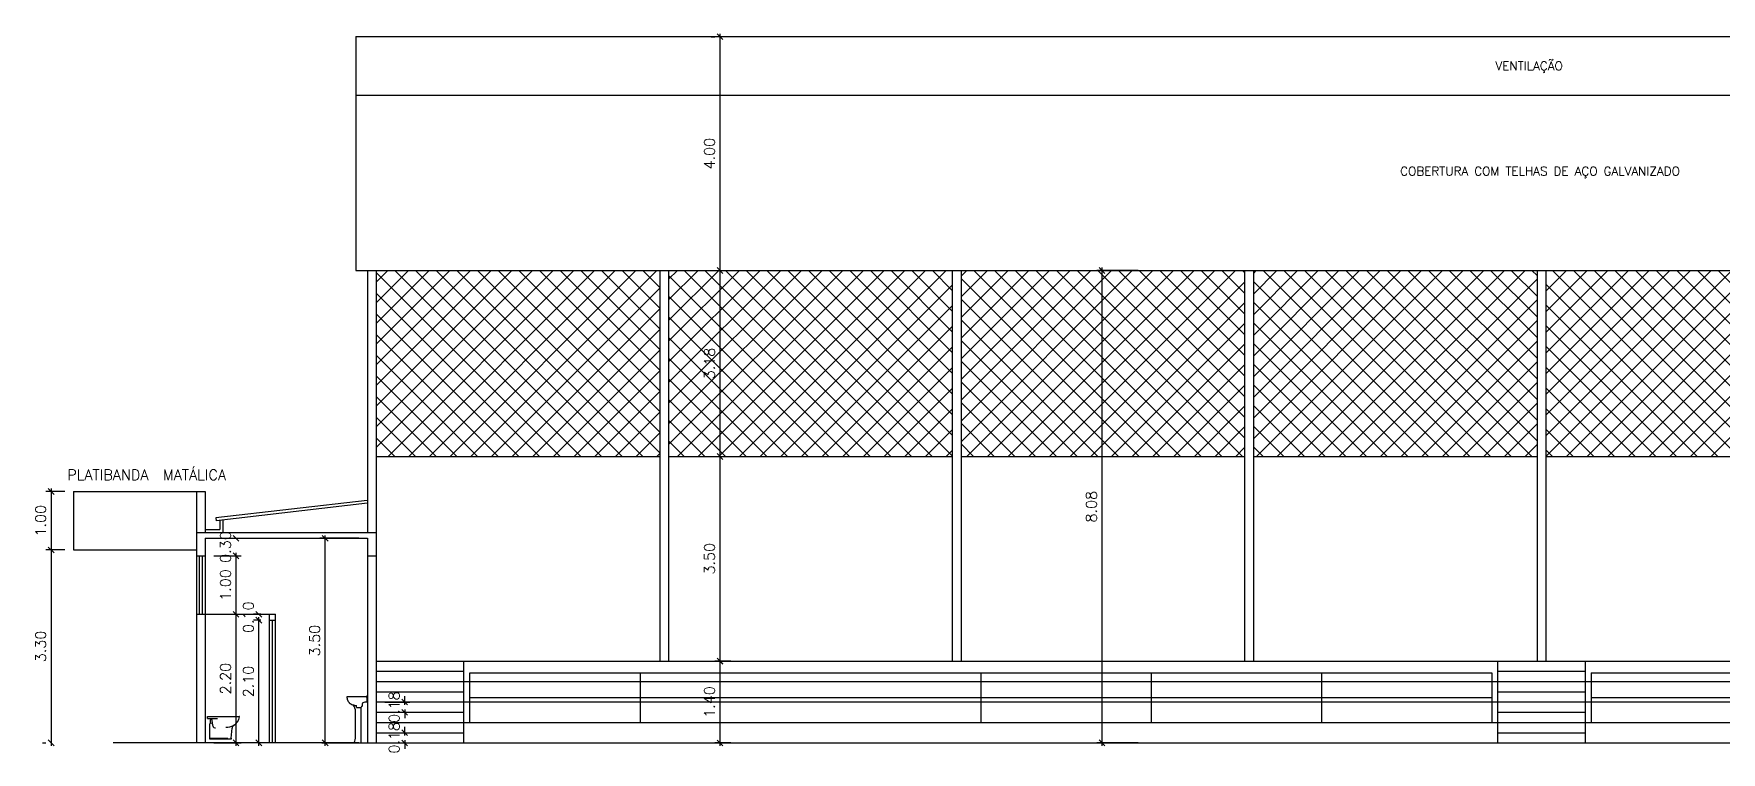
# Model space of a CAD drawing. Extents: x -5 to 99, y -57 to 8.
# Drawn here: x -0.46 to 28.4, y -49.66 to -37.38 of the extents above; entities that cross this region are included whole.
import ezdxf
from ezdxf.enums import TextEntityAlignment as Align

# ---------------------------------------------------------------- set-up
doc = ezdxf.new("R2010")
doc.units = 0
doc.header["$LTSCALE"] = 2
doc.header["$MEASUREMENT"] = 0
doc.header["$PDMODE"] = 3
doc.layers.get('0').update_dxf_attribs({"linetype": 'CONTINUOUS'})
doc.layers.get('DEFPOINTS').update_dxf_attribs({"linetype": 'CONTINUOUS'})
for name, color, linetype in [('ACESSÓRIO', 2, 'CONTINUOUS'), ('ALVENARIA', 7, 'CONTINUOUS'), ('ALVENARIA1', 44, 'CONTINUOUS'), ('ALVENARIA2', 9, 'CONTINUOUS'), ('COBERTURA', 6, 'CONTINUOUS'), ('COTA', 1, 'CONTINUOUS'), ('HATCH', 30, 'CONTINUOUS'), ('JAPOR', 142, 'CONTINUOUS'), ('TEXTO2', 40, 'CONTINUOUS')]:
    doc.layers.add(name, color=color, linetype=linetype)
doc.styles.add('SIMPLEX', font='SIMPLEX.SHX')
doc.dimstyles.new('DIM100', dxfattribs={"dimtxt": 0.18, "dimasz": 0, "dimexe": 0.09, "dimexo": 0.15, "dimgap": 0.09, "dimtad": 1, "dimzin": 0, "dimdsep": 46, "dimtxsty": 'SIMPLEX', "dimtsz": 0.05, "dimcen": 0.09, "dimdle": 0.05, "dimadec": 0, "dimazin": 0, "dimtfac": 1, "dimtix": 1, "dimtofl": 0, "dimtmove": 2, "dimatfit": 3, "dimfxl": 1, "dimtolj": 1, "dimtzin": 0, "dimarcsym": 0})

# ---------------------------------------------------------------- blocks, each defined once
blk = doc.blocks.new('*D235')
at = {"color": 0, "linetype": 'ByBlock'}
for p, q in [((0.073, -45.205), (-0.25, -45.205)), ((-0.11, -45.255), (-0.21, -45.155)), ((-0.16, -45.155), (-0.16, -46.255)), ((-0.11, -46.255), (-0.21, -46.155)), ((0.073, -46.205), (-0.25, -46.205))]:
    blk.add_line(p, q, dxfattribs=at)
at = {"layer": 'DEFPOINTS', "color": 0, "linetype": 'ByBlock'}
for p in [(0.223, -45.205), (-0.16, -46.205), (0.223, -46.205)]:
    blk.add_point(p, dxfattribs=at)
at = {"color": 0, "linetype": 'ByBlock', "insert": (-0.34, -45.705), "char_height": 0.18, "attachment_point": 5, "rotation": 90, "style": 'SIMPLEX'}
blk.add_mtext('\\A1;1.00', dxfattribs=at)
blk = doc.blocks.new('*D234')
at = {"color": 0, "linetype": 'ByBlock'}
for p, q in [((-0.11, -46.255), (-0.21, -46.155)), ((-0.16, -46.155), (-0.16, -49.555)), ((0.073, -46.205), (-0.25, -46.205)), ((-0.31, -49.505), (-0.25, -49.505)), ((-0.11, -49.555), (-0.21, -49.455))]:
    blk.add_line(p, q, dxfattribs=at)
at = {"layer": 'DEFPOINTS', "color": 0, "linetype": 'ByBlock'}
for p in [(0.223, -46.205), (-0.16, -49.505), (-0.16, -49.505)]:
    blk.add_point(p, dxfattribs=at)
at = {"color": 0, "linetype": 'ByBlock', "insert": (-0.34, -47.855), "char_height": 0.18, "attachment_point": 5, "rotation": 90, "style": 'SIMPLEX'}
blk.add_mtext('\\A1;3.30', dxfattribs=at)
blk = doc.blocks.new('*D84')
at = {"color": 0, "linetype": 'ByBlock'}
for p, q in [((11.327, -48.563), (11.227, -48.463)), ((11.277, -49.963), (11.277, -48.463)), ((11.46, -48.513), (11.187, -48.513)), ((11.46, -49.913), (11.187, -49.913)), ((11.327, -49.963), (11.227, -49.863))]:
    blk.add_line(p, q, dxfattribs=at)
at = {"layer": 'DEFPOINTS', "color": 0, "linetype": 'ByBlock'}
for p in [(11.277, -48.513), (11.61, -48.513), (11.61, -49.913)]:
    blk.add_point(p, dxfattribs=at)
at = {"color": 0, "linetype": 'ByBlock', "style": 'SIMPLEX'}
blk.add_text('1.40', height=0.18, rotation=90, dxfattribs=at).set_placement((11.097, -49.213), align=Align.MIDDLE_CENTER)
blk = doc.blocks.new('*D224')
at = {"color": 0, "linetype": 'ByBlock'}
for p, q in [((11.127, -44.605), (11.187, -44.605)), ((11.327, -44.655), (11.227, -44.555)), ((11.277, -48.155), (11.277, -44.555)), ((11.46, -48.105), (11.187, -48.105)), ((11.327, -48.155), (11.227, -48.055))]:
    blk.add_line(p, q, dxfattribs=at)
at = {"layer": 'DEFPOINTS', "color": 0, "linetype": 'ByBlock'}
for p in [(11.277, -44.605), (11.277, -44.605), (11.61, -48.105)]:
    blk.add_point(p, dxfattribs=at)
at = {"color": 0, "linetype": 'ByBlock', "insert": (11.097, -46.355), "char_height": 0.18, "attachment_point": 5, "rotation": 90, "style": 'SIMPLEX'}
blk.add_mtext('\\A1;3.50', dxfattribs=at)
blk = doc.blocks.new('*D226')
at = {"color": 0, "linetype": 'ByBlock'}
for p, q in [((11.127, -41.425), (11.187, -41.425)), ((11.327, -41.475), (11.227, -41.375)), ((11.277, -44.655), (11.277, -41.375)), ((11.127, -44.605), (11.187, -44.605)), ((11.327, -44.655), (11.227, -44.555))]:
    blk.add_line(p, q, dxfattribs=at)
at = {"layer": 'DEFPOINTS', "color": 0, "linetype": 'ByBlock'}
for p in [(11.277, -41.425), (11.277, -41.425), (11.277, -44.605)]:
    blk.add_point(p, dxfattribs=at)
at = {"color": 0, "linetype": 'ByBlock', "insert": (11.097, -43.015), "char_height": 0.18, "attachment_point": 5, "rotation": 90, "style": 'SIMPLEX'}
blk.add_mtext('\\A1;3.18', dxfattribs=at)
blk = doc.blocks.new('*D85')
at = {"color": 0, "linetype": 'ByBlock'}
for p, q in [((11.127, -40.863), (11.187, -40.863)), ((11.327, -40.913), (11.227, -40.813)), ((11.277, -44.913), (11.277, -40.813)), ((11.127, -44.863), (11.187, -44.863)), ((11.327, -44.913), (11.227, -44.813))]:
    blk.add_line(p, q, dxfattribs=at)
at = {"layer": 'DEFPOINTS', "color": 0, "linetype": 'ByBlock'}
for p in [(11.277, -40.863), (11.277, -40.863), (11.277, -44.863)]:
    blk.add_point(p, dxfattribs=at)
at = {"color": 0, "linetype": 'ByBlock', "style": 'SIMPLEX'}
blk.add_text('4.00', height=0.18, rotation=90, dxfattribs=at).set_placement((11.097, -42.863), align=Align.MIDDLE_CENTER)
blk = doc.blocks.new('*D225')
at = {"color": 0, "linetype": 'ByBlock'}
for p, q in [((18.429, -41.425), (17.718, -41.425)), ((17.858, -41.475), (17.758, -41.375)), ((17.808, -41.375), (17.808, -49.555)), ((18.429, -49.505), (17.718, -49.505)), ((17.858, -49.555), (17.758, -49.455))]:
    blk.add_line(p, q, dxfattribs=at)
at = {"layer": 'DEFPOINTS', "color": 0, "linetype": 'ByBlock'}
for p in [(18.579, -41.425), (17.808, -49.505), (18.579, -49.505)]:
    blk.add_point(p, dxfattribs=at)
at = {"color": 0, "linetype": 'ByBlock', "insert": (17.628, -45.465), "char_height": 0.18, "attachment_point": 5, "rotation": 90, "style": 'SIMPLEX'}
blk.add_mtext('\\A1;8.08', dxfattribs=at)
blk = doc.blocks.new('*D94')
at = {"color": 0, "linetype": 'ByBlock'}
for p, q in [((5.548, -49.738), (5.975, -49.738)), ((5.548, -49.913), (5.975, -49.913)), ((5.935, -49.788), (5.835, -49.688)), ((5.935, -49.963), (5.835, -49.863)), ((5.885, -49.788), (5.885, -49.638)), ((5.885, -49.863), (5.885, -50.013))]:
    blk.add_line(p, q, dxfattribs=at)
at = {"layer": 'DEFPOINTS', "color": 0, "linetype": 'ByBlock'}
for p in [(5.398, -49.738), (5.398, -49.913), (5.885, -49.738)]:
    blk.add_point(p, dxfattribs=at)
at = {"color": 0, "linetype": 'ByBlock', "style": 'SIMPLEX'}
blk.add_text('0.18', height=0.18, rotation=90, dxfattribs=at).set_placement((5.705, -49.825), align=Align.MIDDLE_CENTER)
blk = doc.blocks.new('*D95')
at = {"color": 0, "linetype": 'ByBlock'}
for p, q in [((5.548, -49.213), (5.975, -49.213)), ((5.935, -49.263), (5.835, -49.163)), ((5.935, -49.438), (5.835, -49.338)), ((5.885, -49.263), (5.885, -49.113)), ((5.885, -49.338), (5.885, -49.488)), ((5.548, -49.388), (5.975, -49.388))]:
    blk.add_line(p, q, dxfattribs=at)
at = {"layer": 'DEFPOINTS', "color": 0, "linetype": 'ByBlock'}
for p in [(5.398, -49.213), (5.885, -49.213), (5.398, -49.388)]:
    blk.add_point(p, dxfattribs=at)
at = {"color": 0, "linetype": 'ByBlock', "style": 'SIMPLEX'}
blk.add_text('0.18', height=0.18, rotation=90, dxfattribs=at).set_placement((5.705, -49.3), align=Align.MIDDLE_CENTER)
blk = doc.blocks.new('*D237')
at = {"color": 0, "linetype": 'ByBlock'}
for p, q in [((2.623, -47.305), (3.091, -47.305)), ((3.051, -47.355), (2.951, -47.255)), ((3.001, -49.555), (3.001, -47.255)), ((2.623, -49.505), (3.091, -49.505)), ((3.051, -49.555), (2.951, -49.455))]:
    blk.add_line(p, q, dxfattribs=at)
at = {"layer": 'DEFPOINTS', "color": 0, "linetype": 'ByBlock'}
for p in [(2.473, -47.305), (3.001, -47.305), (2.473, -49.505)]:
    blk.add_point(p, dxfattribs=at)
at = {"color": 0, "linetype": 'ByBlock', "insert": (2.821, -48.405), "char_height": 0.18, "attachment_point": 5, "rotation": 90, "style": 'SIMPLEX'}
blk.add_mtext('\\A1;2.20', dxfattribs=at)
blk = doc.blocks.new('*D238')
at = {"color": 0, "linetype": 'ByBlock'}
for p, q in [((2.623, -46.305), (3.091, -46.305)), ((3.051, -46.355), (2.951, -46.255)), ((3.001, -47.355), (3.001, -46.255)), ((3.051, -47.355), (2.951, -47.255))]:
    blk.add_line(p, q, dxfattribs=at)
at = {"layer": 'DEFPOINTS', "color": 0, "linetype": 'ByBlock'}
for p in [(2.473, -46.305), (3.001, -46.305), (2.473, -47.305)]:
    blk.add_point(p, dxfattribs=at)
at = {"color": 0, "linetype": 'ByBlock', "insert": (2.821, -46.805), "char_height": 0.18, "attachment_point": 5, "rotation": 90, "style": 'SIMPLEX'}
blk.add_mtext('\\A1;1.00', dxfattribs=at)
blk = doc.blocks.new('*D239')
at = {"color": 0, "linetype": 'ByBlock'}
for p, q in [((2.623, -46.005), (3.091, -46.005)), ((3.051, -46.055), (2.951, -45.955)), ((3.051, -46.355), (2.951, -46.255))]:
    blk.add_line(p, q, dxfattribs=at)
at = {"layer": 'DEFPOINTS', "color": 0, "linetype": 'ByBlock'}
for p in [(2.473, -46.005), (3.001, -46.005), (2.473, -46.305)]:
    blk.add_point(p, dxfattribs=at)
at = {"color": 0, "linetype": 'ByBlock', "insert": (2.821, -46.155), "char_height": 0.18, "attachment_point": 5, "rotation": 90, "style": 'SIMPLEX'}
blk.add_mtext('\\A1;0.30', dxfattribs=at)
blk = doc.blocks.new('*D240')
at = {"color": 0, "linetype": 'ByBlock'}
for p, q in [((5.098, -46.005), (4.435, -46.005)), ((4.575, -46.055), (4.475, -45.955)), ((4.525, -49.555), (4.525, -45.955)), ((5.098, -49.505), (4.435, -49.505)), ((4.575, -49.555), (4.475, -49.455))]:
    blk.add_line(p, q, dxfattribs=at)
at = {"layer": 'DEFPOINTS', "color": 0, "linetype": 'ByBlock'}
for p in [(4.525, -46.005), (5.248, -46.005), (5.248, -49.505)]:
    blk.add_point(p, dxfattribs=at)
at = {"color": 0, "linetype": 'ByBlock', "insert": (4.345, -47.755), "char_height": 0.18, "attachment_point": 5, "rotation": 90, "style": 'SIMPLEX'}
blk.add_mtext('\\A1;3.50', dxfattribs=at)
blk = doc.blocks.new('*D244')
at = {"color": 0, "linetype": 'ByBlock'}
for p, q in [((3.423, -47.405), (3.302, -47.405)), ((3.442, -47.455), (3.342, -47.355)), ((3.392, -49.555), (3.392, -47.355)), ((3.423, -49.505), (3.302, -49.505)), ((3.442, -49.555), (3.342, -49.455))]:
    blk.add_line(p, q, dxfattribs=at)
at = {"layer": 'DEFPOINTS', "color": 0, "linetype": 'ByBlock'}
for p in [(3.392, -47.405), (3.573, -47.405), (3.573, -49.505)]:
    blk.add_point(p, dxfattribs=at)
at = {"color": 0, "linetype": 'ByBlock', "insert": (3.212, -48.455), "char_height": 0.18, "attachment_point": 5, "rotation": 90, "style": 'SIMPLEX'}
blk.add_mtext('\\A1;2.10', dxfattribs=at)
blk = doc.blocks.new('*D245')
at = {"color": 0, "linetype": 'ByBlock'}
for p, q in [((3.423, -47.305), (3.302, -47.305)), ((3.442, -47.355), (3.342, -47.255)), ((3.442, -47.455), (3.342, -47.355))]:
    blk.add_line(p, q, dxfattribs=at)
at = {"layer": 'DEFPOINTS', "color": 0, "linetype": 'ByBlock'}
for p in [(3.392, -47.305), (3.573, -47.305), (3.573, -47.405)]:
    blk.add_point(p, dxfattribs=at)
at = {"color": 0, "linetype": 'ByBlock', "insert": (3.212, -47.355), "char_height": 0.18, "attachment_point": 5, "rotation": 90, "style": 'SIMPLEX'}
blk.add_mtext('\\A1;0.10', dxfattribs=at)

msp = doc.modelspace()

# ---------------------------------------------------------------- hatches: boundary and pattern name
at = {"layer": 'HATCH'}
h = msp.add_hatch(dxfattribs=at)
h.set_pattern_fill('ANSI37', color=256, scale=2, style=0)
h.paths.add_polyline_path([(10.248, -44.605), (10.248, -41.425), (5.398, -41.425), (5.398, -44.605)])
h.paths.add_polyline_path([(15.248, -44.605), (15.248, -41.425), (10.398, -41.425), (10.398, -44.605)])
h.paths.add_polyline_path([(20.248, -44.605), (20.248, -41.425), (15.398, -41.425), (15.398, -44.605)])
h.paths.add_polyline_path([(25.248, -44.605), (25.248, -41.425), (20.398, -41.425), (20.398, -44.605)])
h.paths.add_polyline_path([(30.248, -44.605), (30.248, -41.425), (25.398, -41.425), (25.398, -44.605)])
h.paths.add_polyline_path([(35.248, -44.605), (35.248, -41.425), (30.398, -41.425), (30.398, -44.605)])
h.paths.add_polyline_path([(35.398, -44.605), (40.248, -44.605), (40.248, -41.425), (35.398, -41.425)])
h.paths.add_polyline_path([(45.248, -44.605), (45.248, -41.425), (40.398, -41.425), (40.398, -44.605)])
h.paths.add_polyline_path([(49.373, -44.605), (49.373, -41.425), (45.398, -41.425), (45.398, -44.605)])
h.paths.add_polyline_path([(10.962, -43.318), (10.962, -42.713), (11.232, -42.713), (11.232, -43.318)], flags=24)

# ---------------------------------------------------------------- linework, layer by layer
at = {"layer": 'ACESSÓRIO'}
for p, q in [((5.228, -48.716), (4.903, -48.716)), ((5.233, -48.711), (5.233, -48.711)), ((5.238, -48.706), (5.238, -48.706)), ((5.243, -48.796), (5.243, -48.711)), ((2.511, -49.054), (3.054, -49.054)), ((2.511, -49.086), (2.511, -49.054)), ((5.043, -49.4), (5.043, -48.97)), ((5.063, -48.899), (5.063, -48.876)), ((5.065, -48.901), (5.141, -48.901)), ((5.143, -48.899), (5.143, -48.891)), ((5.143, -49.501), (5.143, -48.903)), ((5.153, -48.881), (5.153, -48.881)), ((5.163, -48.871), (5.163, -48.829)), ((5.233, -48.806), (5.204, -48.806)), ((2.511, -49.086), (2.684, -49.086)), ((2.553, -49.443), (2.553, -49.18)), ((2.563, -49.168), (2.563, -49.112)), ((2.564, -49.168), (2.594, -49.162)), ((2.576, -49.1), (2.586, -49.1)), ((2.584, -49.086), (2.594, -49.162)), ((2.919, -49.424), (2.933, -49.253)), ((2.863, -49.428), (2.553, -49.428)), ((2.924, -49.443), (2.553, -49.443)), ((5.024, -49.499), (5.143, -49.501))]:
    msp.add_line(p, q, dxfattribs=at)
for centre, radius, start, end in [((4.903, -48.724), 0.008, 90, 193.958), ((5.134, -48.701), 0.24, 186.0556, 196.5823), ((5.228, -48.711), 0.0049, 270, 0), ((5.238, -48.711), 0.0049, 90, 180), ((5.238, -48.711), 0.0049, 0, 90), ((3.054, -49.059), 0.00515, 356.9197, 90), ((5.009, -48.736), 0.11, 197.8351, 230.3034), ((5.052, -48.685), 0.177, 229.9008, 250.6321), ((5.088, -48.59), 0.278, 250.1643, 263.2316), ((5.005, -48.855), 0.004, 176.2231, 328.7103), ((5.012, -48.86), 0.002, 74.1605, 214.6832), ((4.855, -48.968), 0.188, 359.3882, 34.6832), ((5.053, -48.876), 0.01, 0, 78.7495), ((5.065, -48.899), 0.002, 180, 270), ((5.141, -48.899), 0.002, 270, 0), ((5.141, -48.903), 0.002, 0, 90), ((5.153, -48.891), 0.0098, 90, 180), ((5.153, -48.871), 0.01, 270, 0), ((5.173, -48.829), 0.01, 129.1085, 180), ((5.212, -48.877), 0.071, 96.2424, 129.1085), ((5.233, -48.796), 0.01, 270, 0), ((2.566, -49.18), 0.0129, 100.6197, 180), ((2.576, -49.112), 0.0129, 90, 180), ((2.565, -49.093), 0.0103, 319.0769, 42.8474), ((3.004, -49.107), 0.414, 187.3726, 195.0567), ((2.65, -49.202), 0.0469, 195.0567, 272.2084), ((2.822, -48.924), 0.313, 270.4656, 295.8332), ((2.998, -49.258), 0.0651, 117.4823, 175.1913), ((2.89, -49.05), 0.169, 293.3889, 356.9197), ((2.949, -49.426), 0.0301, 175.1912, 214.7177), ((4.781, -49.4), 0.262, 337.6687, 0)]:
    msp.add_arc(centre, radius, start, end, dxfattribs=at)
at = {"layer": 'ALVENARIA'}
for p, q in [((5.398, -44.605), (10.248, -44.605)), ((10.398, -44.605), (15.248, -44.605)), ((15.398, -44.605), (20.248, -44.605)), ((20.398, -44.605), (25.248, -44.605)), ((25.398, -44.605), (30.248, -44.605)), ((0.223, -45.205), (0.223, -46.205)), ((0.223, -45.205), (2.473, -45.205)), ((0.223, -46.205), (2.323, -46.205)), ((2.323, -46.305), (2.473, -46.305)), ((5.248, -46.305), (5.398, -46.305)), ((2.323, -47.305), (2.473, -47.305))]:
    msp.add_line(p, q, dxfattribs=at)
at = {"layer": 'ALVENARIA1'}
for p, q in [((10.248, -41.425), (10.248, -48.105)), ((10.398, -41.425), (10.398, -48.105)), ((15.248, -41.425), (15.248, -48.105)), ((15.398, -41.425), (15.398, -48.105)), ((20.248, -41.425), (20.248, -48.105)), ((20.398, -41.425), (20.398, -48.105)), ((25.248, -41.425), (25.248, -48.105)), ((25.398, -41.425), (25.398, -48.105)), ((2.473, -47.305), (3.673, -47.305)), ((3.573, -47.405), (3.573, -47.305)), ((3.673, -47.405), (3.673, -47.305)), ((3.573, -47.405), (3.673, -47.405)), ((5.398, -48.105), (45.248, -48.105)), ((6.898, -49.505), (6.898, -48.105)), ((24.573, -48.105), (24.573, -49.505)), ((26.073, -48.105), (26.073, -49.505)), ((5.398, -48.28), (6.898, -48.28)), ((5.398, -48.455), (45.248, -48.455)), ((24.573, -48.28), (26.073, -48.28)), ((5.398, -48.63), (6.898, -48.63)), ((24.573, -48.63), (26.073, -48.63)), ((5.398, -48.805), (45.248, -48.805)), ((5.398, -48.98), (6.898, -48.98)), ((24.573, -48.98), (26.073, -48.98)), ((5.398, -49.155), (45.248, -49.155)), ((5.398, -49.33), (6.898, -49.33)), ((24.573, -49.33), (26.073, -49.33))]:
    msp.add_line(p, q, dxfattribs=at)
at = {"layer": 'ALVENARIA2'}
for p, q in [((5.248, -41.425), (5.248, -45.905)), ((5.398, -41.425), (5.398, -49.505)), ((2.323, -45.205), (2.323, -46.305)), ((2.473, -45.205), (2.473, -45.905)), ((2.323, -45.905), (5.398, -45.905)), ((2.473, -46.005), (2.473, -46.305)), ((2.473, -46.005), (5.248, -46.005)), ((5.248, -46.005), (5.248, -49.505)), ((5.248, -46.005), (5.248, -49.505)), ((2.323, -47.305), (2.323, -49.505)), ((2.473, -47.305), (2.473, -49.505)), ((4.467, -49.505), (0.898, -49.505)), ((4.467, -49.505), (52.473, -49.505))]:
    msp.add_line(p, q, dxfattribs=at)
at = {"layer": 'COBERTURA'}
for p, q in [((5.048, -37.425), (49.723, -37.425)), ((5.048, -37.425), (5.048, -41.425)), ((5.048, -38.425), (49.723, -38.425)), ((5.048, -41.425), (49.723, -41.425)), ((5.243, -45.356), (2.656, -45.656)), ((5.248, -45.405), (2.662, -45.705)), ((2.473, -45.855), (2.723, -45.855)), ((2.656, -45.656), (2.662, -45.705)), ((2.723, -45.698), (2.723, -45.855)), ((2.773, -45.692), (2.773, -45.905))]:
    msp.add_line(p, q, dxfattribs=at)
at = {"layer": 'JAPOR'}
for p, q in [((2.323, -46.305), (2.323, -47.305)), ((2.373, -46.305), (2.373, -47.305)), ((2.423, -46.305), (2.423, -47.305)), ((2.473, -46.305), (2.473, -47.305)), ((3.573, -49.505), (3.573, -47.405)), ((3.623, -49.505), (3.623, -47.405)), ((3.673, -49.505), (3.673, -47.405)), ((6.998, -48.305), (24.473, -48.305)), ((6.998, -49.155), (6.998, -48.305)), ((9.911, -48.305), (9.911, -49.155)), ((15.736, -48.305), (15.736, -49.155)), ((18.648, -48.305), (18.648, -49.155)), ((21.561, -48.305), (21.561, -49.155)), ((24.473, -48.305), (24.473, -49.155)), ((26.173, -48.305), (43.648, -48.305)), ((26.173, -48.305), (26.173, -49.155)), ((6.998, -48.73), (24.473, -48.73)), ((26.173, -48.73), (43.648, -48.73))]:
    msp.add_line(p, q, dxfattribs=at)

# ---------------------------------------------------------------- texts
at = {"layer": 'TEXTO2', "style": 'SIMPLEX'}
for s, height, p in [('VENTILAÇÃO', 0.15, (24.538, -38)), ('COBERTURA COM TELHAS DE AÇO GALVANIZADO', 0.15, (22.908, -39.801)), ('PLATIBANDA  MATÁLICA', 0.18, (0.115, -45.009))]:
    msp.add_text(s, height=height, dxfattribs=at).set_placement(p)

# ---------------------------------------------------------------- dimensions: what is measured, and where the dimension line sits
at = {"layer": 'COTA'}
for base, p1, p2, picture, middle, set_off in [((11.277, -37.425), (11.277, -41.425), (11.277, -37.425), '*D85', (11.097, -40.955), (0, 3.437)), ((11.277, -48.105), (11.61, -49.505), (11.61, -48.105), '*D84', (11.097, -47.305), (0, 0.407)), ((5.885377913, -48.805362341), (5.398265687, -48.980362341), (5.398265687, -48.805362341), '*D95', (5.705377913, -47.392862341), (0, 0.407324279)), ((5.885377913, -49.330362341), (5.398265687, -49.505362341), (5.398265687, -49.330362341), '*D94', (5.705377913, -47.917862341), (0, 0.407324279))]:
    dim = msp.add_linear_dim(base=base, p1=p1, p2=p2, angle=90, dimstyle='DIM100', dxfattribs=at)
    dim.commit()
    dim.dimension.update_dxf_attribs({"geometry": picture, "text_midpoint": middle, "insert": set_off})
for base, p1, p2, picture, middle in [((11.277, -41.425), (11.277, -44.605), (11.277, -41.425), '*D226', (11.097, -43.015)), ((17.808, -49.505), (18.579, -41.425), (18.579, -49.505), '*D225', (17.628, -45.465)), ((11.277, -44.605), (11.61, -48.105), (11.277, -44.605), '*D224', (11.097, -46.355)), ((-0.16, -46.205), (0.223, -45.205), (0.223, -46.205), '*D235', (-0.34, -45.705)), ((-0.16, -49.505), (0.223, -46.205), (-0.16, -49.505), '*D234', (-0.34, -47.855)), ((4.525, -46.005), (5.248, -49.505), (5.248, -46.005), '*D240', (4.345, -47.755)), ((3.001, -47.305), (2.473, -49.505), (2.473, -47.305), '*D237', (2.821, -48.405)), ((3.392, -47.405), (3.573, -49.505), (3.573, -47.405), '*D244', (3.212, -48.455))]:
    dim = msp.add_linear_dim(base=base, p1=p1, p2=p2, angle=90, dimstyle='DIM100', dxfattribs=at)
    dim.commit()
    dim.dimension.update_dxf_attribs({"geometry": picture, "text_midpoint": middle})
for base, p1, p2, picture, middle in [((3.001, -46.005), (2.473, -46.305), (2.473, -46.005), '*D239', (2.821, -46.155)), ((3.001, -46.305), (2.473, -47.305), (2.473, -46.305), '*D238', (2.821, -46.805)), ((3.392, -47.305), (3.573, -47.405), (3.573, -47.305), '*D245', (3.212, -47.355))]:
    dim = msp.add_linear_dim(base=base, p1=p1, p2=p2, angle=90, dimstyle='DIM100', override={"dimse1": 1}, dxfattribs=at)
    dim.commit()
    dim.dimension.update_dxf_attribs({"geometry": picture, "text_midpoint": middle})

doc.saveas('drawing.dxf')
